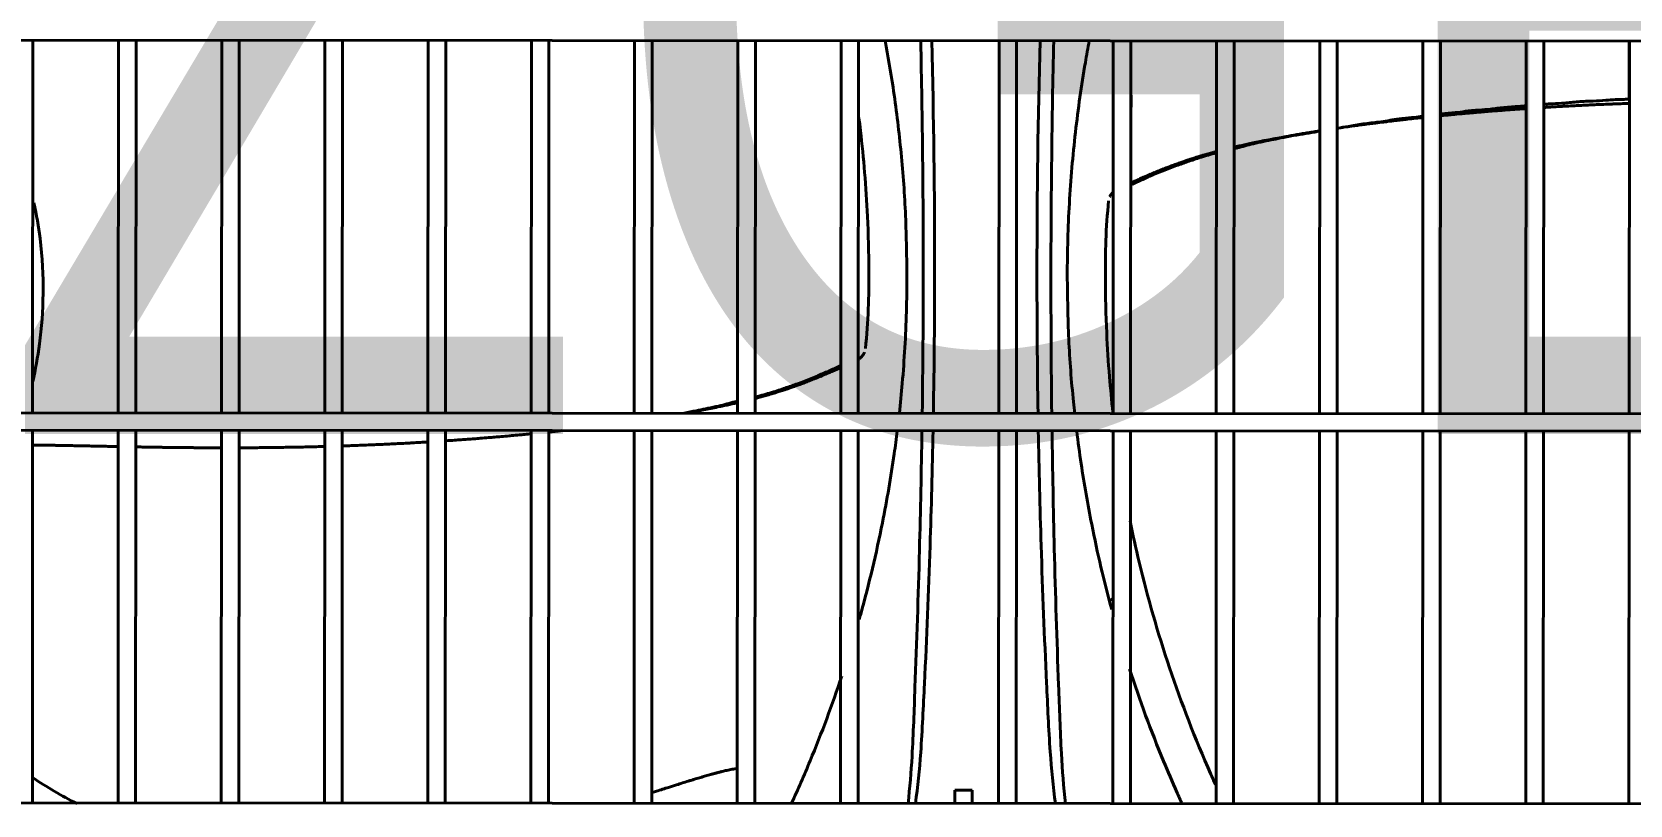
# Model space of a CAD drawing. Extents: x 58467 to 79089, y -33726 to -17391.
# Drawn here: x 72315.45 to 72351.83, y -20711.73 to -20694.13 of the extents above; entities that cross this region are included whole.
import ezdxf

# ---------------------------------------------------------------- set-up
doc = ezdxf.new("R2010")
doc.units = 0
doc.header["$LTSCALE"] = 100
doc.layers.add('+ENTE-ST-DOSEME USTU KONDDRENAJ', color=110, linetype='DOSEMEUSTUKONDENSDRENAJ_LINE', lineweight=40)
doc.layers.add('BA_text_material', color=12, linetype='Continuous')
doc.styles.add('text2', font='arial.ttf', dxfattribs={"width": 0.8})
doc.linetypes.add('DOSEMEUSTUKONDENSDRENAJ_LINE', pattern='A,300,-40,["CD",Standard,S=15,R=0,X=-35,Y=-7.5],0', length=340)

# ---------------------------------------------------------------- blocks, each defined once
blk = doc.blocks.new('4. KAT')
at = {"color": 3}
for p, q in [((54065.86, -33395.379, -3.339), (54184.223, -33395.451, -3.339)), ((54103.272, -33403.88, -3.339), (54103.278, -33395.402, -3.339)), ((54105.227, -33395.403, -3.339), (54105.222, -33403.881, -3.339)), ((54105.622, -33403.881, -3.339), (54105.627, -33395.403, -3.339)), ((54107.577, -33395.405, -3.339), (54107.572, -33403.882, -3.339)), ((54107.972, -33403.882, -3.339), (54107.977, -33395.405, -3.339)), ((54109.927, -33395.406, -3.339), (54109.921, -33403.884, -3.339)), ((54110.321, -33403.884, -3.339), (54110.326, -33395.406, -3.339)), ((54112.276, -33395.407, -3.339), (54112.271, -33403.885, -3.339)), ((54112.671, -33403.885, -3.339), (54112.676, -33395.408, -3.339)), ((54114.626, -33395.409, -3.339), (54114.621, -33403.887, -3.339)), ((54115.021, -33403.887, -3.339), (54115.026, -33395.409, -3.339)), ((54116.975, -33395.41, -3.339), (54116.97, -33403.888, -3.339)), ((54117.37, -33403.888, -3.339), (54117.375, -33395.411, -3.339)), ((54119.325, -33395.412, -3.339), (54119.32, -33403.889, -3.339)), ((54119.72, -33403.89, -3.339), (54119.725, -33395.412, -3.339)), ((54121.675, -33395.413, -3.339), (54121.67, -33403.891, -3.339)), ((54122.069, -33403.891, -3.339), (54122.075, -33395.413, -3.339)), ((54125.274, -33395.415, -3.339), (54125.269, -33403.893, -3.339)), ((54125.669, -33403.894, -3.339), (54125.674, -33395.415, -3.339)), ((54127.874, -33395.417, -3.339), (54127.869, -33403.895, -3.339)), ((54128.268, -33403.895, -3.339), (54128.274, -33395.417, -3.339)), ((54130.223, -33395.418, -3.339), (54130.218, -33403.896, -3.339)), ((54130.618, -33403.896, -3.339), (54130.623, -33395.419, -3.339)), ((54132.573, -33395.42, -3.339), (54132.568, -33403.897, -3.339)), ((54132.968, -33403.898, -3.339), (54132.973, -33395.42, -3.339)), ((54134.923, -33395.421, -3.339), (54134.917, -33403.899, -3.339)), ((54135.317, -33403.899, -3.339), (54135.323, -33395.422, -3.339)), ((54137.272, -33395.423, -3.339), (54137.267, -33403.9, -3.339)), ((54137.667, -33403.901, -3.339), (54137.672, -33395.423, -3.339)), ((54139.617, -33396.744, -3.339), (54139.617, -33395.423, -3.339)), ((54139.622, -33395.424, -3.339), (54139.617, -33403.902, -3.339)), ((54184.218, -33403.929, -3.339), (54065.855, -33403.857, -3.339)), ((54065.855, -33404.257, -3.339), (54184.217, -33404.329, -3.339)), ((54103.267, -33412.758, -3.339), (54103.272, -33404.28, -3.339)), ((54105.222, -33404.281, -3.339), (54105.217, -33412.759, -3.339)), ((54105.617, -33412.76, -3.339), (54105.622, -33404.281, -3.339)), ((54107.571, -33404.282, -3.339), (54107.566, -33412.761, -3.339)), ((54107.966, -33412.761, -3.339), (54107.971, -33404.282, -3.339)), ((54109.921, -33404.284, -3.339), (54109.916, -33412.762, -3.339)), ((54110.316, -33412.763, -3.339), (54110.321, -33404.284, -3.339)), ((54112.271, -33404.285, -3.339), (54112.266, -33412.764, -3.339)), ((54112.666, -33412.764, -3.339), (54112.671, -33404.285, -3.339)), ((54114.62, -33404.287, -3.339), (54114.615, -33412.765, -3.339)), ((54115.015, -33412.765, -3.339), (54115.02, -33404.287, -3.339)), ((54116.97, -33404.288, -3.339), (54116.965, -33412.767, -3.339)), ((54117.365, -33412.767, -3.339), (54117.37, -33404.288, -3.339)), ((54119.32, -33404.289, -3.339), (54119.314, -33412.768, -3.339)), ((54119.714, -33412.768, -3.339), (54119.72, -33404.29, -3.339)), ((54121.669, -33404.291, -3.339), (54121.664, -33412.769, -3.339)), ((54122.064, -33412.77, -3.339), (54122.069, -33404.291, -3.339)), ((54125.269, -33404.293, -3.339), (54125.264, -33412.772, -3.339)), ((54125.664, -33412.772, -3.339), (54125.669, -33404.294, -3.339)), ((54127.868, -33404.295, -3.339), (54127.863, -33412.773, -3.339)), ((54128.263, -33412.773, -3.339), (54128.268, -33404.295, -3.339)), ((54130.218, -33404.296, -3.339), (54130.213, -33412.775, -3.339)), ((54130.613, -33412.775, -3.339), (54130.618, -33404.296, -3.339)), ((54132.568, -33404.297, -3.339), (54132.562, -33412.776, -3.339)), ((54132.962, -33412.776, -3.339), (54132.968, -33404.298, -3.339)), ((54134.917, -33404.299, -3.339), (54134.912, -33412.777, -3.339)), ((54135.312, -33412.778, -3.339), (54135.317, -33404.299, -3.339)), ((54137.267, -33404.3, -3.339), (54137.262, -33412.779, -3.339)), ((54137.662, -33412.779, -3.339), (54137.667, -33404.301, -3.339)), ((54139.616, -33404.302, -3.339), (54139.611, -33412.78, -3.339)), ((54103.272, -33405.196, -3.339), (54103.274, -33405.197, -3.339)), ((54103.272, -33405.196, -3.339), (54103.274, -33405.197, -3.339)), ((54127.817, -33408.153, -3.339), (54127.866, -33408.112, -3.339)), ((54103.274, -33409.148, -3.339), (54103.269, -33409.153, -3.339)), ((54124.264, -33412.472, -3.339), (54124.264, -33412.772, -3.339)), ((54124.664, -33412.772, -3.339), (54124.664, -33412.472, -3.339)), ((54184.212, -33412.808, -3.339), (54065.849, -33412.736, -3.339))]:
    blk.add_line(p, q, dxfattribs=at)
blk.add_arc((54127.184, -33396.789, -3.339), 1.1, 351.8033, 8.1269, dxfattribs=at)
for points, knots in [([(54122.68, -33395.41, -3.339), (54122.746, -33395.764, -3.339), (54122.885, -33396.584, -3.339), (54123.045, -33397.884, -3.339), (54123.156, -33399.313, -3.339), (54123.169, -33400.273, -3.339), (54123.176, -33400.756, -3.339)], [0, 0, 0, 0, 0.200697, 0.464092, 0.73053, 1, 1, 1, 1]), ([(54126.825, -33400.759, -3.339), (54126.828, -33400.484, -3.339), (54126.833, -33399.936, -3.339), (54126.87, -33399.117, -3.339), (54126.928, -33398.305, -3.339), (54127.008, -33397.499, -3.339), (54127.111, -33396.702, -3.339), (54127.219, -33396.008, -3.339), (54127.296, -33395.58, -3.339), (54127.328, -33395.414, -3.339)], [0, 0, 0, 0, 0.153416, 0.305853, 0.457308, 0.607781, 0.75727, 0.905773, 1, 1, 1, 1]), ([(54137.272, -33396.897, -3.339), (54137.22, -33396.901, -3.339), (54137.11, -33396.908, -3.339), (54136.938, -33396.919, -3.339), (54136.708, -33396.941, -3.339), (54136.469, -33396.97, -3.339), (54136.257, -33396.989, -3.339), (54136.076, -33397.001, -3.339), (54135.905, -33397.017, -3.339), (54135.688, -33397.052, -3.339), (54135.471, -33397.068, -3.339), (54135.343, -33397.08, -3.339), (54135.32, -33397.083, -3.339)], [0, 0, 0, 0, 0.073989, 0.153729, 0.239276, 0.420725, 0.584233, 0.647352, 0.701423, 0.819298, 0.967653, 1, 1, 1, 1]), ([(54137.272, -33396.959, -3.339), (54137.222, -33396.962, -3.339), (54137.122, -33396.969, -3.339), (54136.974, -33396.98, -3.339), (54136.827, -33396.991, -3.339), (54136.682, -33397.001, -3.339), (54136.523, -33397.014, -3.339), (54136.366, -33397.027, -3.339), (54136.208, -33397.04, -3.339), (54136.051, -33397.053, -3.339), (54135.909, -33397.066, -3.339), (54135.752, -33397.08, -3.339), (54135.611, -33397.093, -3.339), (54135.456, -33397.108, -3.339), (54135.364, -33397.117, -3.339), (54135.321, -33397.121, -3.339)], [0, 0, 0, 0, 0.075163, 0.148659, 0.222156, 0.295652, 0.369148, 0.467143, 0.54064, 0.614136, 0.712131, 0.761129, 0.859124, 0.93262, 1, 1, 1, 1]), ([(54139.623, -33396.84, -3.339), (54139.574, -33396.842, -3.339), (54139.46, -33396.846, -3.339), (54139.313, -33396.851, -3.339), (54139.149, -33396.858, -3.339), (54139.001, -33396.864, -3.339), (54138.835, -33396.871, -3.339), (54138.684, -33396.878, -3.339), (54138.533, -33396.885, -3.339), (54138.368, -33396.894, -3.339), (54138.221, -33396.901, -3.339), (54138.059, -33396.91, -3.339), (54137.915, -33396.918, -3.339), (54137.774, -33396.927, -3.339), (54137.699, -33396.931, -3.339), (54137.671, -33396.933, -3.339)], [0, 0, 0, 0, 0.075374, 0.176188, 0.226595, 0.327409, 0.403019, 0.47863, 0.55424, 0.629851, 0.730665, 0.781072, 0.881886, 0.957497, 1, 1, 1, 1]), ([(54139.619, -33396.745, -3.339), (54139.592, -33396.746, -3.339), (54139.528, -33396.748, -3.339), (54139.427, -33396.75, -3.339), (54139.27, -33396.753, -3.339), (54139.064, -33396.775, -3.339), (54138.841, -33396.785, -3.339), (54138.626, -33396.793, -3.339), (54138.395, -33396.808, -3.339), (54138.149, -33396.833, -3.339), (54137.936, -33396.848, -3.339), (54137.772, -33396.854, -3.339), (54137.699, -33396.858, -3.339), (54137.672, -33396.859, -3.339)], [0, 0, 0, 0, 0.047503, 0.110853, 0.162385, 0.26559, 0.398055, 0.474574, 0.557765, 0.734792, 0.898208, 0.962554, 1, 1, 1, 1]), ([(54122.233, -33402.419, -3.339), (54122.263, -33402.116, -3.339), (54122.306, -33401.524, -3.339), (54122.312, -33400.522, -3.339), (54122.289, -33399.489, -3.339), (54122.22, -33398.425, -3.339), (54122.145, -33397.675, -3.339), (54122.094, -33397.257, -3.339), (54122.081, -33397.158, -3.339)], [0, 0, 0, 0, 0.167977, 0.330025, 0.566807, 0.758181, 0.942521, 1, 1, 1, 1]), ([(54134.918, -33397.133, -3.339), (54134.853, -33397.142, -3.339), (54134.708, -33397.162, -3.339), (54134.523, -33397.179, -3.339), (54134.228, -33397.214, -3.339), (54134.004, -33397.258, -3.339), (54133.741, -33397.285, -3.339), (54133.491, -33397.318, -3.339), (54133.24, -33397.362, -3.339), (54133.062, -33397.39, -3.339), (54132.974, -33397.403, -3.339)], [0, 0, 0, 0, 0.113321, 0.262749, 0.319434, 0.510079, 0.587964, 0.672012, 0.853439, 1, 1, 1, 1]), ([(54134.92, -33397.162, -3.339), (54134.894, -33397.165, -3.339), (54134.838, -33397.171, -3.339), (54134.72, -33397.184, -3.339), (54134.583, -33397.199, -3.339), (54134.431, -33397.216, -3.339), (54134.28, -33397.234, -3.339), (54134.144, -33397.25, -3.339), (54133.992, -33397.269, -3.339), (54133.856, -33397.286, -3.339), (54133.703, -33397.305, -3.339), (54133.566, -33397.323, -3.339), (54133.431, -33397.341, -3.339), (54133.284, -33397.361, -3.339), (54133.152, -33397.38, -3.339), (54133.044, -33397.395, -3.339), (54132.994, -33397.403, -3.339), (54132.974, -33397.406, -3.339)], [0, 0, 0, 0, 0.039359, 0.085754, 0.178543, 0.248135, 0.317727, 0.410516, 0.456911, 0.5497, 0.619292, 0.688884, 0.758476, 0.828068, 0.920857, 0.967252, 1, 1, 1, 1]), ([(54132.57, -33397.467, -3.339), (54132.538, -33397.472, -3.339), (54132.462, -33397.484, -3.339), (54132.343, -33397.503, -3.339), (54132.214, -33397.524, -3.339), (54132.084, -33397.546, -3.339), (54131.955, -33397.568, -3.339), (54131.842, -33397.588, -3.339), (54131.716, -33397.611, -3.339), (54131.605, -33397.631, -3.339), (54131.468, -33397.657, -3.339), (54131.359, -33397.678, -3.339), (54131.224, -33397.706, -3.339), (54131.116, -33397.728, -3.339), (54130.996, -33397.753, -3.339), (54130.89, -33397.776, -3.339), (54130.771, -33397.803, -3.339), (54130.682, -33397.823, -3.339), (54130.632, -33397.835, -3.339), (54130.622, -33397.837, -3.339)], [0, 0, 0, 0, 0.048356, 0.112135, 0.175914, 0.239693, 0.303472, 0.367251, 0.409771, 0.49481, 0.537329, 0.622368, 0.664887, 0.749926, 0.792445, 0.856225, 0.920004, 0.983783, 1, 1, 1, 1]), ([(54132.571, -33397.47, -3.339), (54132.534, -33397.477, -3.339), (54132.409, -33397.504, -3.339), (54132.237, -33397.532, -3.339), (54132.042, -33397.561, -3.339), (54131.843, -33397.595, -3.339), (54131.554, -33397.657, -3.339), (54131.321, -33397.701, -3.339), (54130.97, -33397.777, -3.339), (54130.794, -33397.832, -3.339), (54130.646, -33397.866, -3.339), (54130.623, -33397.872, -3.339)], [0, 0, 0, 0, 0.053106, 0.183061, 0.25229, 0.323469, 0.470338, 0.72961, 0.781957, 0.965599, 1, 1, 1, 1]), ([(54130.219, -33397.938, -3.339), (54130.194, -33397.945, -3.339), (54130.132, -33397.962, -3.339), (54130.033, -33397.989, -3.339), (54129.934, -33398.018, -3.339), (54129.838, -33398.046, -3.339), (54129.74, -33398.076, -3.339), (54129.644, -33398.107, -3.339), (54129.561, -33398.134, -3.339), (54129.479, -33398.162, -3.339), (54129.385, -33398.195, -3.339), (54129.294, -33398.228, -3.339), (54129.215, -33398.257, -3.339), (54129.137, -33398.286, -3.339), (54129.06, -33398.316, -3.339), (54128.974, -33398.35, -3.339), (54128.9, -33398.38, -3.339), (54128.827, -33398.41, -3.339), (54128.766, -33398.435, -3.339), (54128.706, -33398.461, -3.339), (54128.638, -33398.49, -3.339), (54128.571, -33398.518, -3.339), (54128.506, -33398.546, -3.339), (54128.454, -33398.569, -3.339), (54128.399, -33398.593, -3.339), (54128.353, -33398.613, -3.339), (54128.304, -33398.634, -3.339), (54128.279, -33398.645, -3.339), (54128.267, -33398.65, -3.339)], [0, 0, 0, 0, 0.03153, 0.081147, 0.130764, 0.163842, 0.21346, 0.263077, 0.296155, 0.329233, 0.37885, 0.428467, 0.461545, 0.494623, 0.54424, 0.577319, 0.626936, 0.660014, 0.693092, 0.72617, 0.759248, 0.808865, 0.841943, 0.875021, 0.908099, 0.941178, 0.974256, 1, 1, 1, 1]), ([(54130.22, -33397.965, -3.339), (54130.204, -33397.969, -3.339), (54130.126, -33397.99, -3.339), (54130.02, -33398.022, -3.339), (54129.925, -33398.05, -3.339), (54129.834, -33398.077, -3.339), (54129.711, -33398.118, -3.339), (54129.53, -33398.177, -3.339), (54129.19, -33398.298, -3.339), (54128.816, -33398.45, -3.339), (54128.465, -33398.603, -3.339), (54128.327, -33398.671, -3.339), (54128.27, -33398.699, -3.339)], [0, 0, 0, 0, 0.024177, 0.119177, 0.173029, 0.19609, 0.270523, 0.342071, 0.465172, 0.768559, 0.897066, 1, 1, 1, 1]), ([(54127.869, -33398.858, -3.339), (54127.857, -33398.869, -3.339), (54127.83, -33398.902, -3.339), (54127.804, -33398.942, -3.339), (54127.79, -33398.97, -3.339)], [0, 0, 0, 0, 0.363149, 1, 1, 1, 1]), ([(54103.303, -33399.1, -3.339), (54103.362, -33399.375, -3.339), (54103.407, -33399.646, -3.339), (54103.547, -33400.777, -3.339), (54103.524, -33401.588, -3.339), (54103.389, -33402.615, -3.339), (54103.337, -33402.902, -3.339), (54103.275, -33403.173, -3.339)], [0, 0, 0, 0, 0.178319, 0.178319, 0.758219, 0.758219, 1, 1, 1, 1]), ([(54127.768, -33399.056, -3.339), (54127.738, -33399.359, -3.339), (54127.695, -33399.951, -3.339), (54127.689, -33400.953, -3.339), (54127.712, -33401.986, -3.339), (54127.778, -33403, -3.339), (54127.836, -33403.6, -3.339), (54127.866, -33403.868, -3.339)], [0, 0, 0, 0, 0.183902, 0.361313, 0.620544, 0.830062, 1, 1, 1, 1]), ([(54123.176, -33400.756, -3.339), (54123.173, -33401.031, -3.339), (54123.169, -33401.579, -3.339), (54123.132, -33402.398, -3.339), (54123.077, -33403.169, -3.339), (54123.028, -33403.667, -3.339), (54123.003, -33403.894, -3.339)], [0, 0, 0, 0, 0.262384, 0.523093, 0.782124, 1, 1, 1, 1]), ([(54126.995, -33403.896, -3.339), (54126.985, -33403.809, -3.339), (54126.926, -33403.247, -3.339), (54126.845, -33402.202, -3.339), (54126.832, -33401.242, -3.339), (54126.825, -33400.759, -3.339)], [0, 0, 0, 0, 0.083377, 0.539095, 1, 1, 1, 1]), ([(54122.074, -33402.661, -3.339), (54122.085, -33402.654, -3.339), (54122.122, -33402.631, -3.339), (54122.164, -33402.584, -3.339), (54122.197, -33402.533, -3.339), (54122.211, -33402.505, -3.339)], [0, 0, 0, 0, 0.14858, 0.57746, 1, 1, 1, 1]), ([(54119.721, -33403.553, -3.339), (54119.74, -33403.548, -3.339), (54119.785, -33403.536, -3.339), (54119.868, -33403.514, -3.339), (54119.968, -33403.486, -3.339), (54120.067, -33403.457, -3.339), (54120.163, -33403.429, -3.339), (54120.261, -33403.399, -3.339), (54120.357, -33403.368, -3.339), (54120.44, -33403.341, -3.339), (54120.523, -33403.313, -3.339), (54120.616, -33403.281, -3.339), (54120.707, -33403.248, -3.339), (54120.786, -33403.218, -3.339), (54120.864, -33403.189, -3.339), (54120.941, -33403.159, -3.339), (54121.027, -33403.125, -3.339), (54121.102, -33403.095, -3.339), (54121.174, -33403.065, -3.339), (54121.235, -33403.04, -3.339), (54121.295, -33403.014, -3.339), (54121.363, -33402.985, -3.339), (54121.43, -33402.957, -3.339), (54121.495, -33402.929, -3.339), (54121.547, -33402.906, -3.339), (54121.602, -33402.882, -3.339), (54121.641, -33402.865, -3.339), (54121.668, -33402.854, -3.339), (54121.678, -33402.85, -3.339)], [0, 0, 0, 0, 0.025302, 0.058842, 0.109154, 0.159465, 0.193006, 0.243317, 0.293628, 0.327169, 0.36071, 0.411021, 0.461332, 0.494873, 0.528414, 0.578725, 0.612266, 0.662577, 0.696118, 0.729658, 0.763199, 0.79674, 0.847051, 0.880592, 0.914133, 0.947674, 0.981214, 1, 1, 1, 1]), ([(54119.722, -33403.525, -3.339), (54119.758, -33403.516, -3.339), (54119.857, -33403.49, -3.339), (54119.981, -33403.453, -3.339), (54120.076, -33403.425, -3.339), (54120.167, -33403.398, -3.339), (54120.29, -33403.357, -3.339), (54120.471, -33403.298, -3.339), (54120.811, -33403.177, -3.339), (54121.185, -33403.025, -3.339), (54121.514, -33402.882, -3.339), (54121.633, -33402.824, -3.339), (54121.673, -33402.804, -3.339)], [0, 0, 0, 0, 0.053839, 0.149249, 0.203333, 0.226493, 0.301247, 0.373104, 0.496736, 0.801431, 0.930492, 1, 1, 1, 1]), ([(54118.101, -33403.889, -3.339), (54118.102, -33403.889, -3.339), (54118.201, -33403.871, -3.339), (54118.447, -33403.818, -3.339), (54118.68, -33403.774, -3.339), (54119.031, -33403.698, -3.339), (54119.188, -33403.649, -3.339), (54119.316, -33403.618, -3.339), (54119.32, -33403.617, -3.339)], [0, 0, 0, 0, 0.002202, 0.228493, 0.627967, 0.70862, 0.991569, 1, 1, 1, 1]), ([(54118.15, -33403.889, -3.339), (54118.158, -33403.887, -3.339), (54118.194, -33403.881, -3.339), (54118.285, -33403.864, -3.339), (54118.396, -33403.844, -3.339), (54118.533, -33403.818, -3.339), (54118.642, -33403.797, -3.339), (54118.777, -33403.77, -3.339), (54118.885, -33403.747, -3.339), (54119.005, -33403.722, -3.339), (54119.111, -33403.699, -3.339), (54119.22, -33403.675, -3.339), (54119.29, -33403.659, -3.339), (54119.32, -33403.652, -3.339)], [0, 0, 0, 0, 0.019315, 0.08873, 0.227561, 0.296976, 0.435806, 0.505221, 0.644052, 0.713467, 0.81759, 0.921713, 1, 1, 1, 1]), ([(54115.022, -33404.319, -3.339), (54115.068, -33404.314, -3.339), (54115.144, -33404.306, -3.339), (54115.241, -33404.296, -3.339), (54115.292, -33404.29, -3.339), (54115.313, -33404.288, -3.339)], [0, 0, 0, 0, 0.46864, 0.785024, 1, 1, 1, 1]), ([(54122.956, -33404.295, -3.339), (54122.934, -33404.468, -3.339), (54122.876, -33404.905, -3.339), (54122.767, -33405.602, -3.339), (54122.541, -33406.824, -3.339), (54122.304, -33407.818, -3.339), (54122.1, -33408.547, -3.339), (54122.088, -33408.589, -3.339)], [0, 0, 0, 0, 0.119341, 0.301439, 0.482327, 0.969974, 1, 1, 1, 1]), ([(54123.201, -33412.771, -3.339), (54123.242, -33412.414, -3.339), (54123.272, -33412.056, -3.339), (54123.322, -33411.177, -3.339), (54123.339, -33410.656, -3.339), (54123.4, -33409.094, -3.339), (54123.434, -33408.052, -3.339), (54123.485, -33406.104, -3.339), (54123.504, -33405.199, -3.339), (54123.518, -33404.293, -3.339)], [0, 0, 0, 0, 0.126998, 0.126998, 0.311253, 0.311253, 0.679764, 0.679764, 1, 1, 1, 1]), ([(54123.371, -33412.774, -3.339), (54123.422, -33412.389, -3.339), (54123.462, -33412.002, -3.339), (54123.527, -33411.093, -3.339), (54123.549, -33410.57, -3.339), (54123.626, -33409.003, -3.339), (54123.669, -33407.958, -3.339), (54123.731, -33406.04, -3.339), (54123.754, -33405.167, -3.339), (54123.77, -33404.293, -3.339)], [0, 0, 0, 0, 0.136943, 0.136943, 0.321752, 0.321752, 0.691369, 0.691369, 1, 1, 1, 1]), ([(54126.167, -33404.295, -3.339), (54126.183, -33405.164, -3.339), (54126.204, -33406.033, -3.339), (54126.264, -33407.946, -3.339), (54126.305, -33408.989, -3.339), (54126.38, -33410.553, -3.339), (54126.401, -33411.075, -3.339), (54126.465, -33411.99, -3.339), (54126.505, -33412.384, -3.339), (54126.557, -33412.777, -3.339)], [0, 0, 0, 0, 0.307076, 0.307076, 0.675824, 0.675824, 0.860198, 0.860198, 1, 1, 1, 1]), ([(54126.479, -33404.295, -3.339), (54126.491, -33405.189, -3.339), (54126.509, -33406.083, -3.339), (54126.557, -33408.012, -3.339), (54126.589, -33409.048, -3.339), (54126.648, -33410.601, -3.339), (54126.664, -33411.119, -3.339), (54126.712, -33412.018, -3.339), (54126.743, -33412.398, -3.339), (54126.786, -33412.776, -3.339)], [0, 0, 0, 0, 0.315659, 0.315659, 0.681641, 0.681641, 0.864632, 0.864632, 1, 1, 1, 1]), ([(54127.838, -33408.356, -3.339), (54127.664, -33407.716, -3.339), (54127.405, -33406.615, -3.339), (54127.168, -33405.256, -3.339), (54127.072, -33404.546, -3.339), (54127.041, -33404.298, -3.339)], [0, 0, 0, 0, 0.48072, 0.818915, 1, 1, 1, 1]), ([(54103.272, -33404.615, -3.339), (54103.274, -33404.615, -3.339), (54103.318, -33404.616, -3.339), (54103.39, -33404.617, -3.339), (54103.497, -33404.618, -3.339), (54103.596, -33404.62, -3.339), (54103.697, -33404.621, -3.339), (54103.812, -33404.623, -3.339), (54103.914, -33404.625, -3.339), (54104.031, -33404.627, -3.339), (54104.149, -33404.629, -3.339), (54104.268, -33404.631, -3.339), (54104.373, -33404.634, -3.339), (54104.481, -33404.636, -3.339), (54104.604, -33404.638, -3.339), (54104.731, -33404.641, -3.339), (54104.857, -33404.643, -3.339), (54104.983, -33404.646, -3.339), (54105.108, -33404.649, -3.339), (54105.187, -33404.65, -3.339), (54105.219, -33404.651, -3.339), (54105.221, -33404.651, -3.339)], [0, 0, 0, 0, 0.002758, 0.072208, 0.118509, 0.164809, 0.234259, 0.28056, 0.35001, 0.396311, 0.465761, 0.535212, 0.581512, 0.627812, 0.697263, 0.766713, 0.813014, 0.882464, 0.951915, 0.998215, 1, 1, 1, 1]), ([(54105.623, -33404.658, -3.339), (54105.659, -33404.659, -3.339), (54105.744, -33404.66, -3.339), (54105.86, -33404.662, -3.339), (54106.003, -33404.664, -3.339), (54106.132, -33404.666, -3.339), (54106.28, -33404.669, -3.339), (54106.413, -33404.67, -3.339), (54106.545, -33404.672, -3.339), (54106.693, -33404.673, -3.339), (54106.823, -33404.674, -3.339), (54106.968, -33404.676, -3.339), (54107.098, -33404.677, -3.339), (54107.244, -33404.677, -3.339), (54107.39, -33404.678, -3.339), (54107.499, -33404.678, -3.339), (54107.56, -33404.678, -3.339), (54107.572, -33404.678, -3.339)], [0, 0, 0, 0, 0.058456, 0.133376, 0.183323, 0.283216, 0.333162, 0.408082, 0.483002, 0.532949, 0.632842, 0.682788, 0.757708, 0.832628, 0.907548, 0.982468, 1, 1, 1, 1]), ([(54107.972, -33404.678, -3.339), (54108.028, -33404.678, -3.339), (54108.117, -33404.677, -3.339), (54108.273, -33404.677, -3.339), (54108.406, -33404.676, -3.339), (54108.57, -33404.674, -3.339), (54108.701, -33404.673, -3.339), (54108.866, -33404.67, -3.339), (54108.997, -33404.668, -3.339), (54109.161, -33404.666, -3.339), (54109.294, -33404.663, -3.339), (54109.461, -33404.66, -3.339), (54109.596, -33404.657, -3.339), (54109.764, -33404.653, -3.339), (54109.863, -33404.65, -3.339), (54109.927, -33404.648, -3.339)], [0, 0, 0, 0, 0.083725, 0.134792, 0.236924, 0.28799, 0.390123, 0.441189, 0.543321, 0.594388, 0.69652, 0.747586, 0.849719, 0.900785, 1, 1, 1, 1]), ([(54110.318, -33404.637, -3.339), (54110.338, -33404.636, -3.339), (54110.407, -33404.634, -3.339), (54110.541, -33404.629, -3.339), (54110.689, -33404.624, -3.339), (54110.852, -33404.617, -3.339), (54111, -33404.611, -3.339), (54111.167, -33404.604, -3.339), (54111.318, -33404.597, -3.339), (54111.468, -33404.59, -3.339), (54111.634, -33404.581, -3.339), (54111.78, -33404.574, -3.339), (54111.942, -33404.565, -3.339), (54112.087, -33404.557, -3.339), (54112.207, -33404.549, -3.339), (54112.262, -33404.546, -3.339), (54112.269, -33404.546, -3.339)], [0, 0, 0, 0, 0.030761, 0.106414, 0.207284, 0.257719, 0.358589, 0.434241, 0.509893, 0.585546, 0.661198, 0.762068, 0.812503, 0.913373, 0.989026, 1, 1, 1, 1]), ([(54112.67, -33404.52, -3.339), (54112.675, -33404.52, -3.339), (54112.744, -33404.515, -3.339), (54112.863, -33404.507, -3.339), (54113.028, -33404.495, -3.339), (54113.174, -33404.485, -3.339), (54113.319, -33404.474, -3.339), (54113.478, -33404.461, -3.339), (54113.636, -33404.449, -3.339), (54113.793, -33404.435, -3.339), (54113.951, -33404.422, -3.339), (54114.092, -33404.409, -3.339), (54114.249, -33404.395, -3.339), (54114.391, -33404.382, -3.339), (54114.526, -33404.369, -3.339), (54114.598, -33404.362, -3.339), (54114.622, -33404.36, -3.339)], [0, 0, 0, 0, 0.007103, 0.105116, 0.178625, 0.252135, 0.325644, 0.399153, 0.497166, 0.570676, 0.644185, 0.742198, 0.791204, 0.889217, 0.962726, 1, 1, 1, 1]), ([(54128.255, -33406.341, -3.339), (54128.319, -33406.654, -3.339), (54128.565, -33407.768, -3.339), (54129.114, -33409.686, -3.339), (54129.768, -33411.377, -3.339), (54130.163, -33412.259, -3.339), (54130.201, -33412.342, -3.339)], [0, 0, 0, 0, 0.157183, 0.558604, 0.95857, 1, 1, 1, 1]), ([(54129.443, -33412.788, -3.339), (54129.401, -33412.697, -3.339), (54129.255, -33412.372, -3.339), (54128.821, -33411.361, -3.339), (54128.474, -33410.421, -3.339), (54128.244, -33409.713, -3.339)], [0, 0, 0, 0, 0.090907, 0.323924, 1, 1, 1, 1]), ([(54121.692, -33409.875, -3.339), (54121.475, -33410.526, -3.339), (54121.11, -33411.504, -3.339), (54120.692, -33412.459, -3.339), (54120.544, -33412.782, -3.339)], [0, 0, 0, 0, 0.658433, 1, 1, 1, 1]), ([(54104.283, -33412.777, -3.339), (54104.108, -33412.689, -3.339), (54103.763, -33412.502, -3.339), (54103.43, -33412.291, -3.339), (54103.267, -33412.179, -3.339)], [0, 0, 0, 0, 0.500416, 1, 1, 1, 1]), ([(54119.322, -33411.975, -3.339), (54119.321, -33411.975, -3.339), (54119.3, -33411.978, -3.339), (54119.263, -33411.983, -3.339), (54119.2, -33411.995, -3.339), (54119.14, -33412.006, -3.339), (54119.063, -33412.023, -3.339), (54118.985, -33412.041, -3.339), (54118.904, -33412.062, -3.339), (54118.831, -33412.081, -3.339), (54118.757, -33412.1, -3.339), (54118.669, -33412.125, -3.339), (54118.578, -33412.151, -3.339), (54118.472, -33412.182, -3.339), (54118.376, -33412.211, -3.339), (54118.279, -33412.241, -3.339), (54118.18, -33412.271, -3.339), (54118.065, -33412.307, -3.339), (54117.947, -33412.344, -3.339), (54117.842, -33412.377, -3.339), (54117.736, -33412.411, -3.339), (54117.614, -33412.45, -3.339), (54117.487, -33412.49, -3.339), (54117.406, -33412.515, -3.339), (54117.37, -33412.527, -3.339), (54117.366, -33412.528, -3.339)], [0, 0, 0, 0, 0.004044, 0.044465, 0.084886, 0.125307, 0.165729, 0.22636, 0.266782, 0.307203, 0.347624, 0.388045, 0.448677, 0.489098, 0.54973, 0.590151, 0.630573, 0.691204, 0.751836, 0.792257, 0.832679, 0.89331, 0.953942, 0.994364, 1, 1, 1, 1]), ([(54124.264, -33412.472, -3.339), (54124.264, -33412.472, -3.339), (54124.266, -33412.472, -3.339), (54124.275, -33412.472, -3.339), (54124.284, -33412.472, -3.339), (54124.308, -33412.472, -3.339), (54124.324, -33412.472, -3.339), (54124.359, -33412.472, -3.339), (54124.379, -33412.472, -3.339), (54124.421, -33412.472, -3.339), (54124.444, -33412.472, -3.339), (54124.489, -33412.472, -3.339), (54124.512, -33412.472, -3.339), (54124.554, -33412.472, -3.339), (54124.574, -33412.472, -3.339), (54124.608, -33412.472, -3.339), (54124.623, -33412.472, -3.339), (54124.647, -33412.472, -3.339), (54124.655, -33412.472, -3.339), (54124.663, -33412.472, -3.339), (54124.664, -33412.472, -3.339), (54124.664, -33412.472, -3.339)], [0, 0, 0, 0, 0.072796, 0.072796, 0.180355, 0.180355, 0.287914, 0.287914, 0.395473, 0.395473, 0.503031, 0.503031, 0.61059, 0.61059, 0.718149, 0.718149, 0.825708, 0.825708, 0.933267, 0.933267, 1, 1, 1, 1])]:
    blk.add_open_spline(points, degree=3, knots=knots, dxfattribs=at)
for points in [[(54123.547, -33400.757, -3.339), (54123.548, -33398.975, -3.339), (54123.529, -33397.194, -3.339), (54123.49, -33395.413, -3.339)], [(54123.806, -33400.637, -3.339), (54123.807, -33398.895, -3.339), (54123.786, -33397.154, -3.339), (54123.74, -33395.413, -3.339)], [(54126.208, -33395.415, -3.339), (54126.161, -33397.155, -3.339), (54126.137, -33398.896, -3.339), (54126.136, -33400.638, -3.339)], [(54126.517, -33395.415, -3.339), (54126.477, -33397.196, -3.339), (54126.456, -33398.977, -3.339), (54126.454, -33400.758, -3.339)], [(54123.778, -33403.893, -3.339), (54123.796, -33402.808, -3.339), (54123.806, -33401.723, -3.339), (54123.806, -33400.637, -3.339)], [(54126.136, -33400.638, -3.339), (54126.135, -33401.724, -3.339), (54126.143, -33402.809, -3.339), (54126.16, -33403.895, -3.339)], [(54123.524, -33403.893, -3.339), (54123.538, -33402.848, -3.339), (54123.546, -33401.802, -3.339), (54123.547, -33400.757, -3.339)], [(54126.454, -33400.758, -3.339), (54126.454, -33401.804, -3.339), (54126.46, -33402.85, -3.339), (54126.473, -33403.895, -3.339)]]:
    blk.add_open_spline(points, degree=3, dxfattribs=at)

msp = doc.modelspace()

# ---------------------------------------------------------------- block references
at = {"layer": '+ENTE-ST-DOSEME USTU KONDDRENAJ', "color": 3, "linetype": 'Continuous'}
msp.add_blockref('4. KAT', (18212.194, 12701.082), dxfattribs=at)

# ---------------------------------------------------------------- texts
at = {"layer": 'BA_text_material', "style": 'text2', "width": 0.8}
msp.add_text('SÜZGEÇ', height=20, dxfattribs=at).set_placement((72283.54, -20703.285))

doc.saveas('drawing.dxf')
